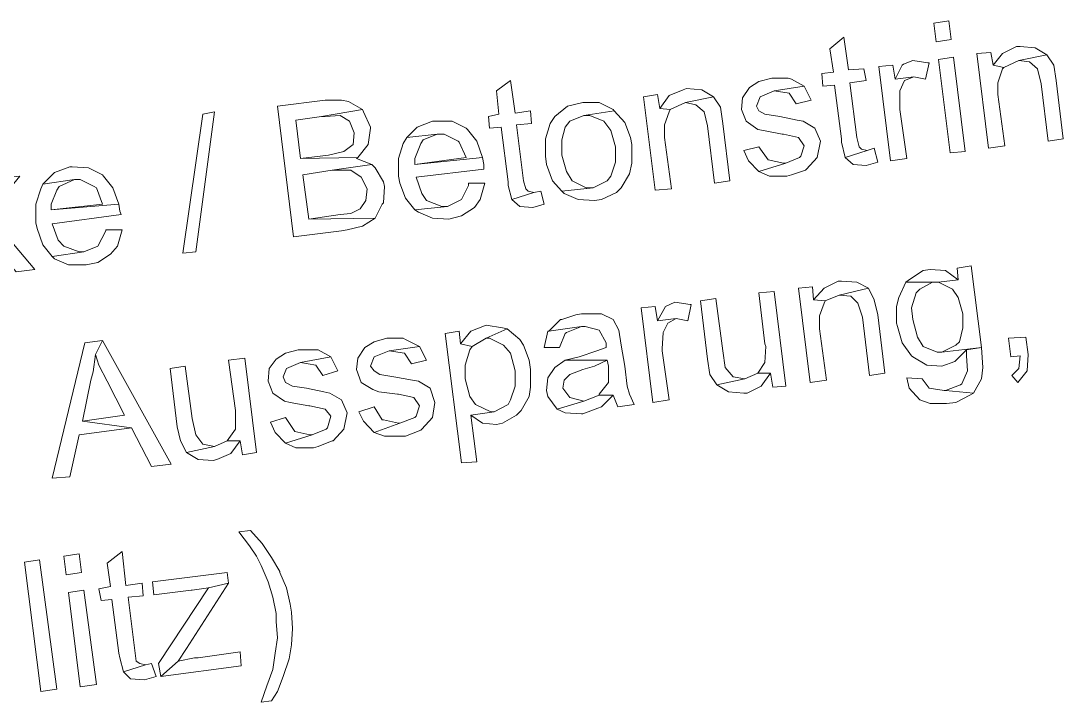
# Model space of a CAD drawing. Header units: metres. Extents: x 2713732.4 to 2713757.2, y 1226081.6 to 1226111.3.
# Drawn here: x 2713754.805 to 2713755.776, y 1226100.755 to 1226101.39 of the extents above; entities that cross this region are included whole.
import ezdxf

# ---------------------------------------------------------------- set-up
doc = ezdxf.new("R2010")
doc.units = ezdxf.units.M
doc.layers.add('einlagen_boden_erstes_og', color=7, linetype='Continuous', true_color=0x000000)

msp = doc.modelspace()

# ---------------------------------------------------------------- linework, layer by layer
at = {"layer": 'einlagen_boden_erstes_og', "color": 1, "lineweight": 0}
for points in [[(2713755.66945, 1226101.38966), (2713755.65532, 1226101.38749), (2713755.6575, 1226101.37011), (2713755.67162, 1226101.37228)], [(2713755.57168, 1226101.37446), (2713755.55865, 1226101.36359), (2713755.56191, 1226101.34187), (2713755.55105, 1226101.34078), (2713755.55213, 1226101.32883), (2713755.56299, 1226101.32992), (2713755.56951, 1226101.27995), (2713755.56951, 1226101.27669), (2713755.57277, 1226101.26257), (2713755.59341, 1226101.26909), (2713755.58798, 1226101.27018), (2713755.58581, 1226101.27235), (2713755.58363, 1226101.28104), (2713755.57712, 1226101.33209), (2713755.59232, 1226101.33427), (2713755.59015, 1226101.34513), (2713755.57603, 1226101.34404)], [(2713755.73571, 1226101.36577), (2713755.73245, 1226101.36577), (2713755.71941, 1226101.35925), (2713755.71072, 1226101.34839), (2713755.7205, 1226101.34621), (2713755.73462, 1226101.35273), (2713755.76069, 1226101.35816), (2713755.74983, 1226101.36468)], [(2713755.67379, 1226101.35599), (2713755.65967, 1226101.35382), (2713755.67053, 1226101.26692), (2713755.68465, 1226101.26801)], [(2713755.70855, 1226101.36034), (2713755.69552, 1226101.35925), (2713755.70638, 1226101.27126), (2713755.72158, 1226101.27344), (2713755.71507, 1226101.32123), (2713755.71507, 1226101.33209), (2713755.71941, 1226101.34513), (2713755.7205, 1226101.34621), (2713755.71072, 1226101.34839)], [(2713755.76069, 1226101.35816), (2713755.73462, 1226101.35273), (2713755.7444, 1226101.35165), (2713755.752, 1226101.34513), (2713755.75526, 1226101.33101), (2713755.76178, 1226101.27778), (2713755.7759, 1226101.27995), (2713755.76938, 1226101.33427), (2713755.76721, 1226101.34839)], [(2713755.61731, 1226101.34839), (2713755.60427, 1226101.3473), (2713755.61513, 1226101.25932), (2713755.63034, 1226101.26149), (2713755.62382, 1226101.30711), (2713755.62382, 1226101.30928), (2713755.62382, 1226101.32449), (2713755.62817, 1226101.33427), (2713755.63686, 1226101.33752), (2713755.61948, 1226101.33535)], [(2713755.63577, 1226101.35273), (2713755.62708, 1226101.34947), (2713755.626, 1226101.34839), (2713755.61948, 1226101.33535), (2713755.63686, 1226101.33752), (2713755.64772, 1226101.33535), (2713755.65098, 1226101.35056), (2713755.64989, 1226101.35056)], [(2713755.26102, 1226101.33427), (2713755.24799, 1226101.32449), (2713755.25016, 1226101.30276), (2713755.24038, 1226101.30059), (2713755.24147, 1226101.28973), (2713755.25233, 1226101.29082), (2713755.25885, 1226101.23976), (2713755.25885, 1226101.2365), (2713755.26211, 1226101.22347), (2713755.28275, 1226101.22999), (2713755.27731, 1226101.23107), (2713755.27514, 1226101.23325), (2713755.27297, 1226101.24085), (2713755.26645, 1226101.29299), (2713755.28057, 1226101.29407), (2713755.27949, 1226101.30602), (2713755.26537, 1226101.30385)], [(2713755.50434, 1226101.33644), (2713755.49239, 1226101.33318), (2713755.4837, 1226101.32775), (2713755.47718, 1226101.31797), (2713755.4761, 1226101.30711), (2713755.48044, 1226101.29625), (2713755.4913, 1226101.28864), (2713755.49673, 1226101.28756), (2713755.51411, 1226101.2843), (2713755.5152, 1226101.2843), (2713755.52932, 1226101.28104), (2713755.53475, 1226101.27344), (2713755.53149, 1226101.26366), (2713755.53041, 1226101.26257), (2713755.51737, 1226101.25714), (2713755.49239, 1226101.24954), (2713755.50217, 1226101.24519), (2713755.51846, 1226101.24519), (2713755.5228, 1226101.24628), (2713755.53584, 1226101.25063), (2713755.53692, 1226101.25171), (2713755.5467, 1226101.26257), (2713755.54996, 1226101.27778), (2713755.54453, 1226101.28973), (2713755.53367, 1226101.29625), (2713755.52823, 1226101.29733), (2713755.51194, 1226101.30059), (2713755.49782, 1226101.30276), (2713755.49239, 1226101.30602), (2713755.49022, 1226101.31037), (2713755.49348, 1226101.31906), (2713755.49348, 1226101.31906), (2713755.50651, 1226101.32449), (2713755.53475, 1226101.32883), (2713755.5228, 1226101.33535), (2713755.51955, 1226101.33644)], [(2713755.42504, 1226101.32666), (2713755.42178, 1226101.32558), (2713755.40875, 1226101.32014), (2713755.40006, 1226101.3082), (2713755.40984, 1226101.30711), (2713755.42396, 1226101.31363), (2713755.45003, 1226101.31906), (2713755.43916, 1226101.32558)], [(2713755.53475, 1226101.32883), (2713755.50651, 1226101.32449), (2713755.52063, 1226101.32232), (2713755.52715, 1226101.31254), (2713755.54127, 1226101.3158)], [(2713755.08831, 1226101.3158), (2713755.04377, 1226101.31037), (2713755.05898, 1226101.18871), (2713755.10352, 1226101.19414), (2713755.10895, 1226101.19523), (2713755.12307, 1226101.19849), (2713755.13502, 1226101.20609), (2713755.0731, 1226101.205), (2713755.06767, 1226101.24628), (2713755.09483, 1226101.25063), (2713755.13176, 1226101.25606), (2713755.11764, 1226101.26149), (2713755.11872, 1226101.26257), (2713755.0655, 1226101.26149), (2713755.06115, 1226101.29733), (2713755.08505, 1226101.30059), (2713755.12307, 1226101.30711), (2713755.11003, 1226101.31471), (2713755.10352, 1226101.3158)], [(2713755.39789, 1226101.32123), (2713755.38485, 1226101.31906), (2713755.39571, 1226101.23216), (2713755.41092, 1226101.23325), (2713755.4044, 1226101.28104), (2713755.4044, 1226101.29299), (2713755.40875, 1226101.30494), (2713755.40984, 1226101.30711), (2713755.40006, 1226101.3082)], [(2713755.45003, 1226101.31906), (2713755.42396, 1226101.31363), (2713755.43373, 1226101.31145), (2713755.44134, 1226101.30494), (2713755.44459, 1226101.2919), (2713755.45111, 1226101.23868), (2713755.46523, 1226101.24085), (2713755.45872, 1226101.29407), (2713755.45654, 1226101.30928)], [(2713754.95579, 1226101.1735), (2713754.97426, 1226101.30276), (2713754.98512, 1226101.30494), (2713754.96774, 1226101.17459), (2713754.95579, 1226101.1735)], [(2713755.12307, 1226101.30711), (2713755.08505, 1226101.30059), (2713755.08831, 1226101.30059), (2713755.10243, 1226101.30168), (2713755.11112, 1226101.29625), (2713755.11547, 1226101.28538), (2713755.11438, 1226101.27452), (2713755.10569, 1226101.26801), (2713755.09157, 1226101.26475), (2713755.0655, 1226101.26149), (2713755.11872, 1226101.26257), (2713755.1285, 1226101.27452), (2713755.1285, 1226101.27452), (2713755.13067, 1226101.28973), (2713755.13067, 1226101.29082), (2713755.12416, 1226101.30494)], [(2713755.32837, 1226101.31363), (2713755.31425, 1226101.31037), (2713755.3023, 1226101.30059), (2713755.29795, 1226101.29407), (2713755.29361, 1226101.27995), (2713755.29361, 1226101.26366), (2713755.29469, 1226101.25606), (2713755.30013, 1226101.24085), (2713755.30882, 1226101.23107), (2713755.33814, 1226101.23433), (2713755.33163, 1226101.23433), (2713755.31859, 1226101.24085), (2713755.31316, 1226101.24954), (2713755.30882, 1226101.26475), (2713755.30882, 1226101.27887), (2713755.31207, 1226101.29082), (2713755.31642, 1226101.29625), (2713755.32945, 1226101.30168), (2713755.3577, 1226101.30602), (2713755.35661, 1226101.30711), (2713755.34358, 1226101.31363)], [(2713755.3577, 1226101.30602), (2713755.32945, 1226101.30168), (2713755.33489, 1226101.30168), (2713755.34792, 1226101.29625), (2713755.35444, 1226101.28756), (2713755.35878, 1226101.27235), (2713755.35878, 1226101.25823), (2713755.35444, 1226101.24519), (2713755.35118, 1226101.24085), (2713755.33814, 1226101.23433), (2713755.30882, 1226101.23107), (2713755.31099, 1226101.2289), (2713755.32402, 1226101.22347), (2713755.33923, 1226101.22238), (2713755.34575, 1226101.22347), (2713755.35987, 1226101.22999), (2713755.36421, 1226101.23433), (2713755.37182, 1226101.24737), (2713755.37399, 1226101.25714), (2713755.37399, 1226101.27452), (2713755.3729, 1226101.28104), (2713755.36747, 1226101.29516)], [(2713755.1915, 1226101.29625), (2713755.18824, 1226101.29625), (2713755.17412, 1226101.29082), (2713755.16435, 1226101.28104), (2713755.19259, 1226101.2843), (2713755.19911, 1226101.2843), (2713755.21214, 1226101.27778), (2713755.21323, 1226101.27669), (2713755.21974, 1226101.26257), (2713755.17195, 1226101.25606), (2713755.23495, 1226101.26257), (2713755.22952, 1226101.27778), (2713755.22083, 1226101.28864), (2713755.21974, 1226101.28973), (2713755.20671, 1226101.29625)], [(2713755.16435, 1226101.28104), (2713755.16109, 1226101.27561), (2713755.15674, 1226101.26149), (2713755.15674, 1226101.24519), (2713755.15783, 1226101.23868), (2713755.16326, 1226101.22456), (2713755.17195, 1226101.21369), (2713755.20236, 1226101.21695), (2713755.19693, 1226101.21695), (2713755.18281, 1226101.22238), (2713755.17847, 1226101.2289), (2713755.17304, 1226101.24411), (2713755.23604, 1226101.25171), (2713755.23604, 1226101.25606), (2713755.23495, 1226101.26257), (2713755.17195, 1226101.25606), (2713755.17195, 1226101.26149), (2713755.17738, 1226101.27561), (2713755.17955, 1226101.27887), (2713755.19259, 1226101.2843)], [(2713755.49239, 1226101.27235), (2713755.47827, 1226101.26909), (2713755.48261, 1226101.25932), (2713755.49239, 1226101.24954), (2713755.51737, 1226101.25714), (2713755.5152, 1226101.25714), (2713755.50108, 1226101.2604), (2713755.50108, 1226101.2604)], [(2713755.59993, 1226101.27126), (2713755.59341, 1226101.26909), (2713755.57277, 1226101.26257), (2713755.58037, 1226101.25606), (2713755.59232, 1226101.25497), (2713755.60319, 1226101.25823)], [(2713754.8526, 1226101.25388), (2713754.85042, 1226101.25388), (2713754.8363, 1226101.24845), (2713754.82544, 1226101.23759), (2713754.85477, 1226101.24194), (2713754.8602, 1226101.24194), (2713754.87324, 1226101.23542), (2713754.87541, 1226101.23433), (2713754.88084, 1226101.21912), (2713754.83304, 1226101.21369), (2713754.89605, 1226101.21912), (2713754.89062, 1226101.23433), (2713754.88193, 1226101.24519), (2713754.88084, 1226101.24628), (2713754.8678, 1226101.2528)], [(2713755.13176, 1226101.25606), (2713755.09483, 1226101.25063), (2713755.09809, 1226101.25063), (2713755.11221, 1226101.25063), (2713755.12198, 1226101.24411), (2713755.12741, 1226101.23325), (2713755.12633, 1226101.22238), (2713755.1209, 1226101.21478), (2713755.11221, 1226101.21043), (2713755.10243, 1226101.20935), (2713755.0731, 1226101.205), (2713755.13502, 1226101.20609), (2713755.14154, 1226101.21912), (2713755.14262, 1226101.22021), (2713755.14371, 1226101.23542), (2713755.14262, 1226101.23976), (2713755.13502, 1226101.2528)], [(2713754.80372, 1226101.24519), (2713754.78416, 1226101.24302), (2713754.75484, 1226101.20283), (2713754.7657, 1226101.1974), (2713754.80046, 1226101.15612), (2713754.81784, 1226101.1583), (2713754.77439, 1226101.20935)], [(2713754.82544, 1226101.23759), (2713754.82327, 1226101.23325), (2713754.81892, 1226101.21912), (2713754.81892, 1226101.20174), (2713754.82001, 1226101.19631), (2713754.82544, 1226101.18111), (2713754.83413, 1226101.17024), (2713754.86346, 1226101.17459), (2713754.85911, 1226101.17459), (2713754.84499, 1226101.18002), (2713754.83956, 1226101.18545), (2713754.83413, 1226101.20066), (2713754.89822, 1226101.20935), (2713754.89713, 1226101.21261), (2713754.89605, 1226101.21912), (2713754.83304, 1226101.21369), (2713754.83304, 1226101.21912), (2713754.83848, 1226101.23216), (2713754.84065, 1226101.23542), (2713754.85477, 1226101.24194)], [(2713755.22192, 1226101.23868), (2713755.22192, 1226101.2365), (2713755.2154, 1226101.22347), (2713755.20236, 1226101.21695), (2713755.17195, 1226101.21369), (2713755.17521, 1226101.21152), (2713755.18824, 1226101.20609), (2713755.20345, 1226101.205), (2713755.2154, 1226101.20826), (2713755.22735, 1226101.21587), (2713755.23278, 1226101.22347), (2713755.23712, 1226101.23868)], [(2713755.28926, 1226101.23107), (2713755.28275, 1226101.22999), (2713755.26211, 1226101.22347), (2713755.26971, 1226101.21695), (2713755.28166, 1226101.21587), (2713755.29252, 1226101.21912)], [(2713754.8841, 1226101.19523), (2713754.8841, 1226101.19414), (2713754.87649, 1226101.18002), (2713754.86346, 1226101.17459), (2713754.83413, 1226101.17024), (2713754.8363, 1226101.16807), (2713754.84934, 1226101.16264), (2713754.86563, 1226101.16264), (2713754.87649, 1226101.16481), (2713754.88844, 1226101.17242), (2713754.89496, 1226101.18002), (2713754.89931, 1226101.19523)], [(2713755.69008, 1226101.16155), (2713755.67705, 1226101.15938), (2713755.67814, 1226101.14852), (2713755.65967, 1226101.14635), (2713755.6727, 1226101.13983), (2713755.67814, 1226101.13223), (2713755.68248, 1226101.11702), (2713755.68248, 1226101.10398), (2713755.67922, 1226101.09095), (2713755.67596, 1226101.08769), (2713755.66293, 1226101.08117), (2713755.69986, 1226101.08552)], [(2713755.65207, 1226101.1583), (2713755.64555, 1226101.15721), (2713755.6336, 1226101.14961), (2713755.62925, 1226101.14635), (2713755.65424, 1226101.14635), (2713755.65967, 1226101.14635), (2713755.67814, 1226101.14852), (2713755.66619, 1226101.15721)], [(2713755.54236, 1226101.142), (2713755.52932, 1226101.14092), (2713755.54018, 1226101.05293), (2713755.55539, 1226101.0551), (2713755.54887, 1226101.1029), (2713755.54887, 1226101.11485), (2713755.55322, 1226101.12679), (2713755.5543, 1226101.12897), (2713755.54344, 1226101.13005)], [(2713755.56951, 1226101.14743), (2713755.56625, 1226101.14743), (2713755.55322, 1226101.14092), (2713755.54344, 1226101.13005), (2713755.5543, 1226101.12897), (2713755.56734, 1226101.1344), (2713755.5945, 1226101.14092), (2713755.58363, 1226101.14635)], [(2713755.5945, 1226101.14092), (2713755.56734, 1226101.1344), (2713755.5782, 1226101.13331), (2713755.58472, 1226101.12679), (2713755.58906, 1226101.11376), (2713755.59558, 1226101.05945), (2713755.6097, 1226101.06162), (2713755.60319, 1226101.11593), (2713755.59993, 1226101.13005)], [(2713755.62925, 1226101.14635), (2713755.62274, 1226101.13223), (2713755.62056, 1226101.12354), (2713755.62056, 1226101.10833), (2713755.62165, 1226101.10507), (2713755.626, 1226101.08986), (2713755.63469, 1226101.07791), (2713755.63577, 1226101.07683), (2713755.64881, 1226101.06922), (2713755.66293, 1226101.06814), (2713755.67488, 1226101.07248), (2713755.68574, 1226101.08335), (2713755.69986, 1226101.08552), (2713755.66293, 1226101.08117), (2713755.65858, 1226101.08117), (2713755.64555, 1226101.0866), (2713755.64012, 1226101.09529), (2713755.63577, 1226101.11159), (2713755.63469, 1226101.12245), (2713755.63903, 1226101.13657), (2713755.64229, 1226101.13983), (2713755.65424, 1226101.14635)], [(2713755.4522, 1226101.13114), (2713755.43808, 1226101.12897), (2713755.44459, 1226101.07466), (2713755.44677, 1226101.06053), (2713755.45328, 1226101.05076), (2713755.47935, 1226101.05619), (2713755.46849, 1226101.05836), (2713755.46089, 1226101.06705), (2713755.46089, 1226101.06705), (2713755.45872, 1226101.08226)], [(2713755.50651, 1226101.13766), (2713755.49239, 1226101.13657), (2713755.49782, 1226101.08878), (2713755.49891, 1226101.0866), (2713755.49782, 1226101.0714), (2713755.4913, 1226101.06162), (2713755.50325, 1226101.06162), (2713755.50542, 1226101.04859), (2713755.51737, 1226101.04967)], [(2713755.39571, 1226101.12354), (2713755.38268, 1226101.12245), (2713755.39354, 1226101.03446), (2713755.40875, 1226101.03664), (2713755.40223, 1226101.08226), (2713755.40223, 1226101.08443), (2713755.40332, 1226101.09964), (2713755.40766, 1226101.10833), (2713755.41527, 1226101.11267), (2713755.39789, 1226101.1105)], [(2713755.41418, 1226101.12788), (2713755.40549, 1226101.12354), (2713755.40549, 1226101.12354), (2713755.39789, 1226101.1105), (2713755.41527, 1226101.11267), (2713755.42613, 1226101.1105), (2713755.42939, 1226101.12571), (2713755.4283, 1226101.12571)], [(2713755.32728, 1226101.11702), (2713755.32185, 1226101.11593), (2713755.30882, 1226101.11159), (2713755.30773, 1226101.11159), (2713755.29687, 1226101.10072), (2713755.32728, 1226101.10507), (2713755.33054, 1226101.10507), (2713755.34358, 1226101.10181), (2713755.35009, 1226101.08986), (2713755.35009, 1226101.08552), (2713755.3414, 1226101.08226), (2713755.32511, 1226101.07683), (2713755.31207, 1226101.07357), (2713755.35118, 1226101.07357), (2713755.35226, 1226101.06814), (2713755.35226, 1226101.05293), (2713755.34358, 1226101.04207), (2713755.34358, 1226101.04098), (2713755.35661, 1226101.04098), (2713755.36095, 1226101.03012), (2713755.37616, 1226101.03229), (2713755.37182, 1226101.04207), (2713755.36964, 1226101.04967), (2713755.36747, 1226101.06814), (2713755.36421, 1226101.08769), (2713755.36204, 1226101.10181), (2713755.35661, 1226101.11159), (2713755.34575, 1226101.11702), (2713755.34249, 1226101.11702)], [(2713755.23821, 1226101.10616), (2713755.22409, 1226101.10072), (2713755.21431, 1226101.08878), (2713755.22518, 1226101.0866), (2713755.23821, 1226101.09421), (2713755.25776, 1226101.1029), (2713755.25342, 1226101.10398)], [(2713755.25776, 1226101.1029), (2713755.23821, 1226101.09421), (2713755.24147, 1226101.09421), (2713755.2545, 1226101.08769), (2713755.26102, 1226101.08009), (2713755.26537, 1226101.06379), (2713755.26537, 1226101.04967), (2713755.26102, 1226101.03664), (2713755.25885, 1226101.03229), (2713755.24581, 1226101.02577), (2713755.22409, 1226101.02252), (2713755.23495, 1226101.01491), (2713755.24799, 1226101.01383), (2713755.25342, 1226101.01491), (2713755.26645, 1226101.02252), (2713755.2708, 1226101.02686), (2713755.2784, 1226101.0399), (2713755.27949, 1226101.04859), (2713755.27949, 1226101.06488), (2713755.2784, 1226101.07357), (2713755.27297, 1226101.08769), (2713755.26971, 1226101.09312)], [(2713755.29687, 1226101.10072), (2713755.29578, 1226101.10072), (2713755.29252, 1226101.08552), (2713755.30664, 1226101.08552), (2713755.30664, 1226101.08552), (2713755.31207, 1226101.09855), (2713755.31316, 1226101.09964), (2713755.32728, 1226101.10507)], [(2713754.88084, 1226101.09204), (2713754.86455, 1226101.08986), (2713754.83413, 1226100.96386), (2713754.85042, 1226100.96495), (2713754.85911, 1226101.00405), (2713754.908, 1226101.01057), (2713754.86237, 1226101.01708), (2713754.86998, 1226101.0551), (2713754.87215, 1226101.06271), (2713754.87432, 1226101.079)], [(2713754.88084, 1226101.09204), (2713754.87432, 1226101.079), (2713754.87758, 1226101.06922), (2713754.88518, 1226101.05402), (2713754.90148, 1226101.02252), (2713754.86237, 1226101.01708), (2713754.908, 1226101.01057), (2713754.92646, 1226100.97472), (2713754.94493, 1226100.97689)], [(2713755.14588, 1226101.09421), (2713755.13393, 1226101.09095), (2713755.12524, 1226101.08552), (2713755.11872, 1226101.07574), (2713755.11764, 1226101.06488), (2713755.12198, 1226101.05293), (2713755.13285, 1226101.04641), (2713755.13828, 1226101.04424), (2713755.15566, 1226101.04207), (2713755.15674, 1226101.04207), (2713755.17086, 1226101.03881), (2713755.17629, 1226101.03121), (2713755.17304, 1226101.02143), (2713755.17195, 1226101.02034), (2713755.15783, 1226101.01491), (2713755.13393, 1226101.00622), (2713755.14371, 1226101.00296), (2713755.16, 1226101.00296), (2713755.16326, 1226101.00296), (2713755.17738, 1226101.0084), (2713755.17847, 1226101.00948), (2713755.18824, 1226101.02034), (2713755.19042, 1226101.03446), (2713755.18607, 1226101.0475), (2713755.17521, 1226101.05402), (2713755.16978, 1226101.0551), (2713755.1524, 1226101.05836), (2713755.13936, 1226101.06053), (2713755.13393, 1226101.06379), (2713755.13067, 1226101.06814), (2713755.13393, 1226101.07683), (2713755.13393, 1226101.07683), (2713755.14805, 1226101.08226), (2713755.17629, 1226101.0866), (2713755.16326, 1226101.09312), (2713755.16109, 1226101.09421)], [(2713755.21323, 1226101.10072), (2713755.20019, 1226101.09855), (2713755.2154, 1226100.97798), (2713755.22952, 1226100.97907), (2713755.22409, 1226101.02252), (2713755.24581, 1226101.02577), (2713755.24256, 1226101.02577), (2713755.22843, 1226101.03229), (2713755.223, 1226101.0399), (2713755.21866, 1226101.05619), (2713755.21866, 1226101.06922), (2713755.223, 1226101.08335), (2713755.22518, 1226101.0866), (2713755.21431, 1226101.08878)], [(2713755.74114, 1226101.09529), (2713755.72484, 1226101.09421), (2713755.72702, 1226101.07683), (2713755.73571, 1226101.07791), (2713755.73462, 1226101.06597), (2713755.7281, 1226101.05945), (2713755.73353, 1226101.05293), (2713755.74222, 1226101.06379), (2713755.74222, 1226101.06379), (2713755.74331, 1226101.079)], [(2713755.06333, 1226101.08335), (2713755.05138, 1226101.08009), (2713755.04269, 1226101.07466), (2713755.03617, 1226101.06597), (2713755.03508, 1226101.05402), (2713755.03943, 1226101.04315), (2713755.05029, 1226101.03555), (2713755.05572, 1226101.03446), (2713755.0731, 1226101.03121), (2713755.07419, 1226101.03121), (2713755.08831, 1226101.02795), (2713755.09374, 1226101.02143), (2713755.09048, 1226101.01057), (2713755.0894, 1226101.00948), (2713755.07636, 1226101.00405), (2713755.05138, 1226100.99645), (2713755.06115, 1226100.9921), (2713755.07745, 1226100.9921), (2713755.08179, 1226100.99319), (2713755.09483, 1226100.99862), (2713755.09591, 1226100.99862), (2713755.10569, 1226101.00948), (2713755.10895, 1226101.02469), (2713755.10352, 1226101.03664), (2713755.09265, 1226101.04315), (2713755.08722, 1226101.04424), (2713755.07093, 1226101.0475), (2713755.0579, 1226101.04967), (2713755.05138, 1226101.05293), (2713755.04921, 1226101.05836), (2713755.05246, 1226101.06597), (2713755.05246, 1226101.06597), (2713755.0655, 1226101.0714), (2713755.09374, 1226101.07683), (2713755.08179, 1226101.08335), (2713755.07853, 1226101.08335)], [(2713755.17629, 1226101.0866), (2713755.14805, 1226101.08226), (2713755.16217, 1226101.08009), (2713755.16869, 1226101.07031), (2713755.18281, 1226101.07357)], [(2713755.69986, 1226101.08552), (2713755.68574, 1226101.08335), (2713755.68574, 1226101.07791), (2713755.68683, 1226101.06379), (2713755.68139, 1226101.05184), (2713755.68031, 1226101.05076), (2713755.66619, 1226101.04533), (2713755.69226, 1226101.04315), (2713755.69986, 1226101.05619), (2713755.70095, 1226101.06705)], [(2713755.01336, 1226101.07574), (2713754.99815, 1226101.07357), (2713755.00467, 1226101.02686), (2713755.00467, 1226101.0236), (2713755.00467, 1226101.00948), (2713754.99707, 1226100.99862), (2713755.00901, 1226100.99862), (2713755.01119, 1226100.98558), (2713755.02422, 1226100.98776)], [(2713755.09374, 1226101.07683), (2713755.0655, 1226101.0714), (2713755.07962, 1226101.06922), (2713755.08614, 1226101.05945), (2713755.10026, 1226101.06379)], [(2713755.31207, 1226101.07357), (2713755.3023, 1226101.06705), (2713755.29578, 1226101.05728), (2713755.29469, 1226101.04533), (2713755.29578, 1226101.0399), (2713755.30447, 1226101.02795), (2713755.32945, 1226101.03555), (2713755.31642, 1226101.03881), (2713755.3099, 1226101.0475), (2713755.31099, 1226101.0551), (2713755.31642, 1226101.06053), (2713755.32837, 1226101.06488), (2713755.33923, 1226101.06814), (2713755.35118, 1226101.07357)], [(2713754.95796, 1226101.06814), (2713754.94384, 1226101.06597), (2713754.95036, 1226101.01165), (2713754.95362, 1226100.99862), (2713754.95905, 1226100.98776), (2713754.98512, 1226100.99319), (2713754.97426, 1226100.99536), (2713754.96774, 1226101.00405), (2713754.96774, 1226101.00405), (2713754.96448, 1226101.01926)], [(2713755.4913, 1226101.06162), (2713755.47935, 1226101.05619), (2713755.45328, 1226101.05076), (2713755.46415, 1226101.04424), (2713755.47827, 1226101.04315), (2713755.48153, 1226101.04315), (2713755.49456, 1226101.04967), (2713755.50325, 1226101.06162)], [(2713755.63034, 1226101.05728), (2713755.63251, 1226101.0475), (2713755.64229, 1226101.03664), (2713755.65207, 1226101.03338), (2713755.66727, 1226101.03338), (2713755.67596, 1226101.03446), (2713755.689, 1226101.04098), (2713755.69226, 1226101.04315), (2713755.66619, 1226101.04533), (2713755.6651, 1226101.04533), (2713755.65098, 1226101.0475), (2713755.64446, 1226101.05619)], [(2713755.34358, 1226101.04098), (2713755.32945, 1226101.03555), (2713755.30447, 1226101.02795), (2713755.31207, 1226101.02469), (2713755.32728, 1226101.0236), (2713755.32837, 1226101.0236), (2713755.34249, 1226101.02903), (2713755.34575, 1226101.03012), (2713755.35661, 1226101.04098)], [(2713755.13393, 1226101.03012), (2713755.11981, 1226101.02577), (2713755.12416, 1226101.01708), (2713755.13393, 1226101.00622), (2713755.15783, 1226101.01491), (2713755.15674, 1226101.01491), (2713755.14262, 1226101.01817), (2713755.14154, 1226101.01817)], [(2713755.05138, 1226101.02034), (2713755.03726, 1226101.016), (2713755.0416, 1226101.00622), (2713755.05138, 1226100.99645), (2713755.07636, 1226101.00405), (2713755.07419, 1226101.00405), (2713755.06007, 1226101.00731), (2713755.06007, 1226101.00731)], [(2713754.99707, 1226100.99862), (2713754.98512, 1226100.99319), (2713754.95905, 1226100.98776), (2713754.96991, 1226100.98124), (2713754.98403, 1226100.98015), (2713754.98729, 1226100.98124), (2713755.00032, 1226100.98667), (2713755.00901, 1226100.99862)], [(2713755.01879, 1226100.91498), (2713755.00793, 1226100.91389), (2713755.0177, 1226100.90086), (2713755.02422, 1226100.89108), (2713755.02857, 1226100.88239), (2713755.03508, 1226100.86718), (2713755.03508, 1226100.86718), (2713755.03943, 1226100.85306), (2713755.04269, 1226100.83786), (2713755.04269, 1226100.83025), (2713755.04377, 1226100.81505), (2713755.0416, 1226100.80092), (2713755.03943, 1226100.78572), (2713755.034, 1226100.77051), (2713755.02857, 1226100.7553), (2713755.03834, 1226100.75639), (2713755.04377, 1226100.76508), (2713755.04921, 1226100.7792), (2713755.05464, 1226100.79549), (2713755.05681, 1226100.80853), (2713755.0579, 1226100.82374), (2713755.05681, 1226100.83894), (2713755.05572, 1226100.84655), (2713755.05246, 1226100.86175), (2713755.04595, 1226100.87587), (2713755.04595, 1226100.87696), (2713755.03834, 1226100.89), (2713755.02965, 1226100.90303)], [(2713754.82327, 1226100.76508), (2713754.80806, 1226100.88565), (2713754.82218, 1226100.88782), (2713754.83848, 1226100.76725), (2713754.82327, 1226100.76508)], [(2713754.85911, 1226100.89325), (2713754.84499, 1226100.89108), (2713754.84717, 1226100.8737), (2713754.86129, 1226100.87587)], [(2713754.89931, 1226100.89543), (2713754.88518, 1226100.88456), (2713754.88844, 1226100.86284), (2713754.87758, 1226100.86067), (2713754.87975, 1226100.8498), (2713754.88953, 1226100.85089), (2713754.89605, 1226100.80092), (2713754.89713, 1226100.79658), (2713754.90039, 1226100.78354), (2713754.92103, 1226100.79006), (2713754.9156, 1226100.79115), (2713754.91234, 1226100.79332), (2713754.91125, 1226100.80092), (2713754.90474, 1226100.85306), (2713754.91886, 1226100.85415), (2713754.91777, 1226100.8661), (2713754.90256, 1226100.86393)], [(2713754.99707, 1226100.87587), (2713754.92755, 1226100.86718), (2713754.92863, 1226100.85524), (2713754.96339, 1226100.85958), (2713754.96448, 1226100.85958), (2713754.97969, 1226100.86175), (2713754.99815, 1226100.8661)], [(2713754.86346, 1226100.85958), (2713754.84934, 1226100.85741), (2713754.8602, 1226100.76942), (2713754.87541, 1226100.7716)], [(2713754.99815, 1226100.8661), (2713754.97969, 1226100.86175), (2713754.93298, 1226100.79115), (2713754.93515, 1226100.7792), (2713754.95144, 1226100.79332), (2713754.95905, 1226100.80527)], [(2713755.00901, 1226100.80201), (2713754.96991, 1226100.79658), (2713754.96665, 1226100.79658), (2713754.95144, 1226100.79332), (2713754.93515, 1226100.7792), (2713755.0101, 1226100.78898)], [(2713754.92646, 1226100.79115), (2713754.92103, 1226100.79006), (2713754.90039, 1226100.78354), (2713754.90691, 1226100.77703), (2713754.91994, 1226100.77594), (2713754.93081, 1226100.7792)]]:
    msp.add_lwpolyline(points, close=True, dxfattribs=at)

doc.saveas('drawing.dxf')
